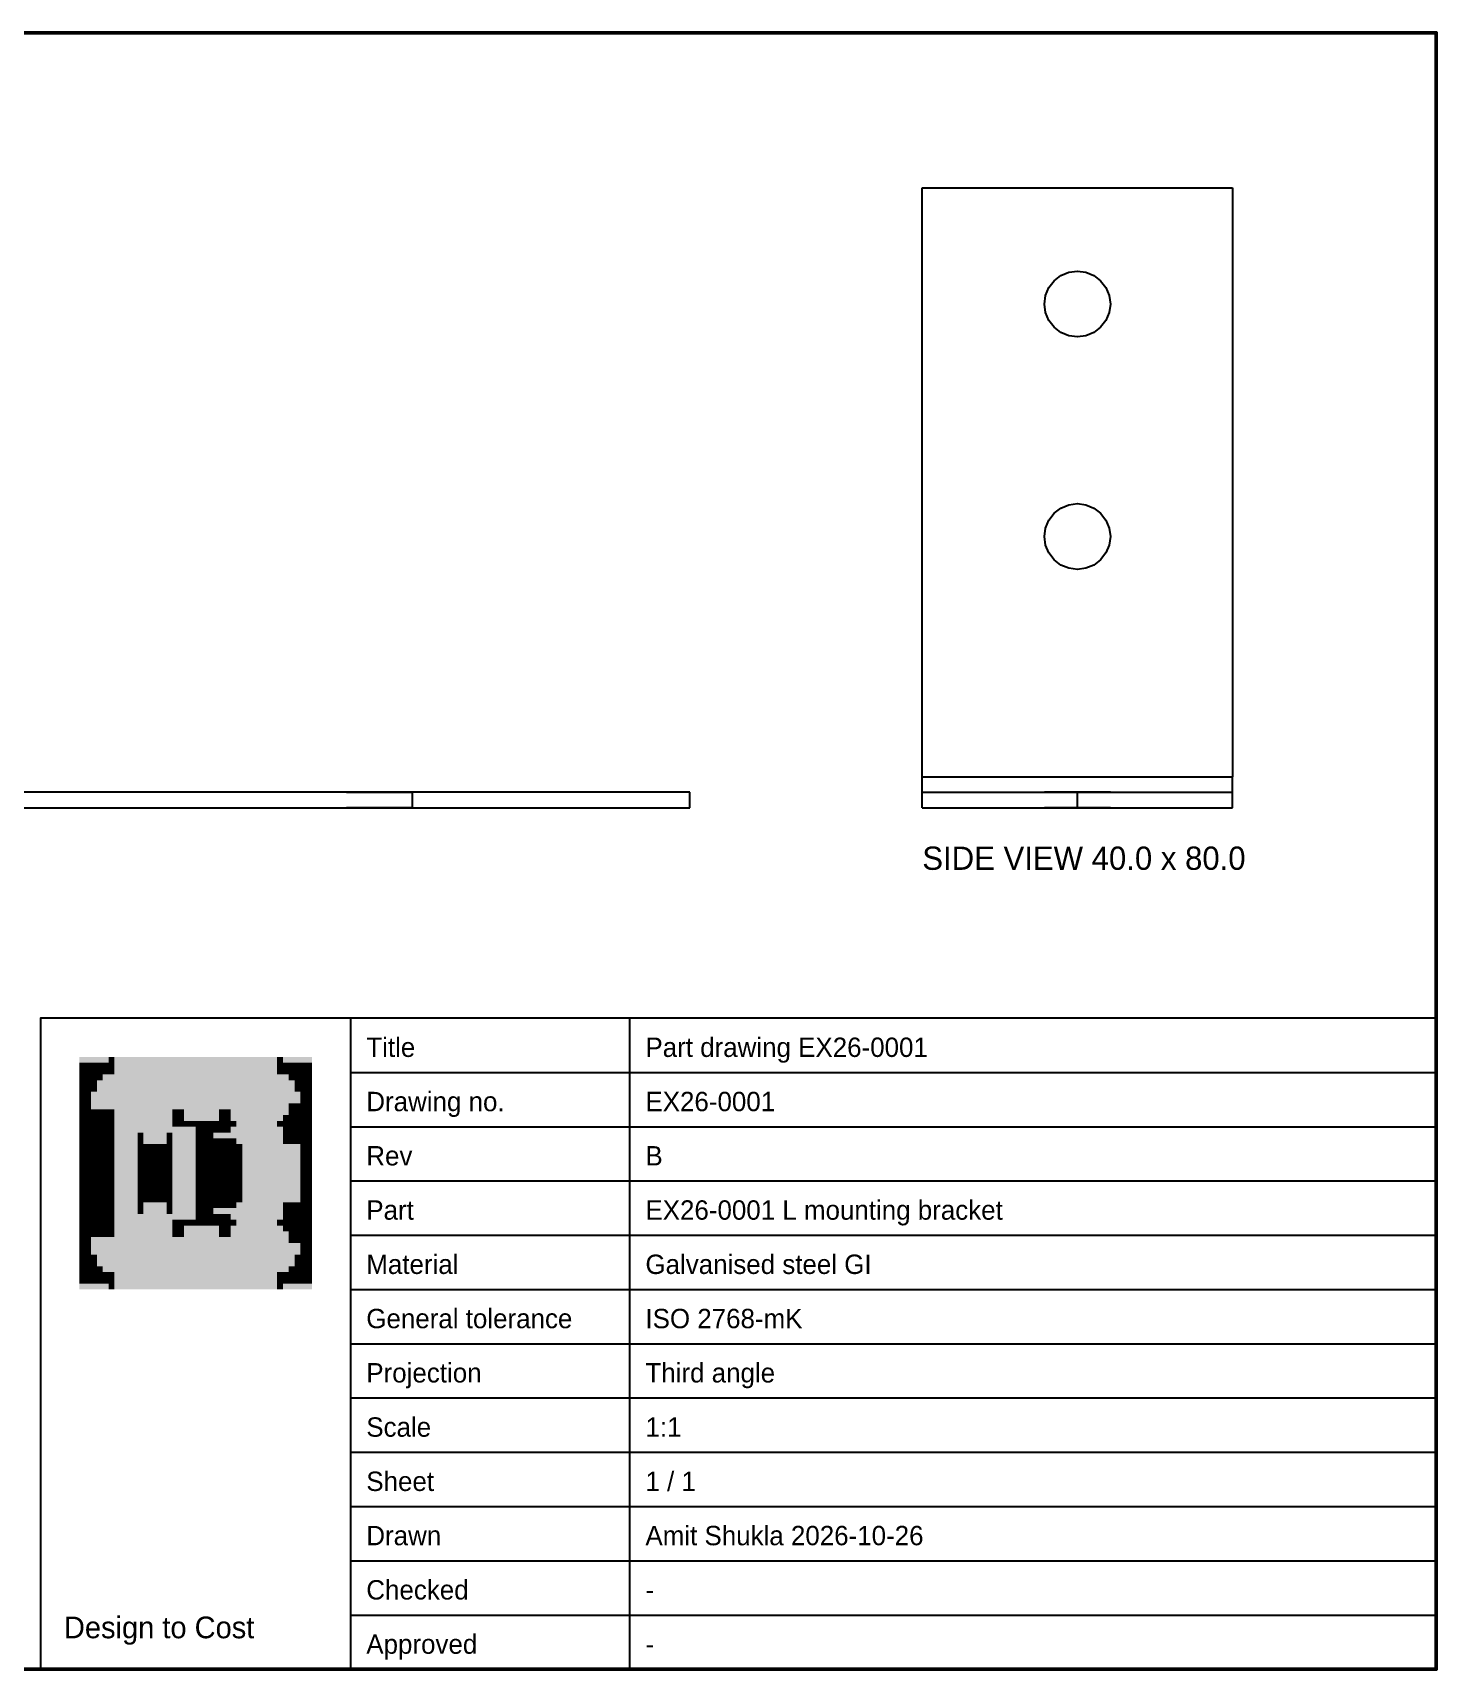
# Model space of a CAD drawing. Header units: metres. Extents: x -10 to 636, y -10 to 201.
# Drawn here: x 455.3 to 636.3, y -10 to 201.1 of the extents above; entities that cross this region are included whole.
import ezdxf

# ---------------------------------------------------------------- set-up
doc = ezdxf.new("R2010")
doc.units = ezdxf.units.M
for name, color, linetype in [('FRAME', 7, 'Continuous'), ('LOGO', 7, 'Continuous'), ('TEXT', 5, 'Continuous'), ('TITLE', 7, 'Continuous'), ('VIEWS', 7, 'Continuous')]:
    doc.layers.add(name, color=color, linetype=linetype)

msp = doc.modelspace()

# ---------------------------------------------------------------- hatches: boundary and pattern name
at = {"layer": 'LOGO', "true_color": 0xfbfbfa}
for points in [[(461.29, 68.25), (465.04, 68.25), (465.04, 69), (461.29, 69)], [(461.29, 67.5), (463.54, 67.5), (463.54, 68.25), (461.29, 68.25)], [(487.54, 68.25), (491.29, 68.25), (491.29, 69), (487.54, 69)], [(489.04, 67.5), (491.29, 67.5), (491.29, 68.25), (489.04, 68.25)], [(461.29, 66.75), (462.79, 66.75), (462.79, 67.5), (461.29, 67.5)], [(461.29, 66), (462.04, 66), (462.04, 66.75), (461.29, 66.75)], [(461.29, 65.25), (462.04, 65.25), (462.04, 66), (461.29, 66)], [(489.79, 66.75), (491.29, 66.75), (491.29, 67.5), (489.79, 67.5)], [(490.54, 66), (491.29, 66), (491.29, 66.75), (490.54, 66.75)], [(490.54, 65.25), (491.29, 65.25), (491.29, 66), (490.54, 66)], [(465.79, 60.75), (473.29, 60.75), (473.29, 61.5), (465.79, 61.5)], [(465.79, 60), (473.29, 60), (473.29, 60.75), (465.79, 60.75)], [(465.79, 59.25), (473.29, 59.25), (473.29, 60), (465.79, 60)], [(465.79, 58.5), (468.79, 58.5), (468.79, 59.25), (465.79, 59.25)], [(473.29, 58.5), (476.29, 58.5), (476.29, 59.25), (473.29, 59.25)], [(465.79, 57.75), (468.79, 57.75), (468.79, 58.5), (465.79, 58.5)], [(465.79, 57), (468.79, 57), (468.79, 57.75), (465.79, 57.75)], [(473.29, 57.75), (476.29, 57.75), (476.29, 58.5), (473.29, 58.5)], [(473.29, 57), (476.29, 57), (476.29, 57.75), (473.29, 57.75)], [(465.79, 56.25), (468.79, 56.25), (468.79, 57), (465.79, 57)], [(465.79, 55.5), (468.79, 55.5), (468.79, 56.25), (465.79, 56.25)], [(465.79, 54.75), (468.79, 54.75), (468.79, 55.5), (465.79, 55.5)], [(473.29, 56.25), (476.29, 56.25), (476.29, 57), (473.29, 57)], [(473.29, 55.5), (476.29, 55.5), (476.29, 56.25), (473.29, 56.25)], [(473.29, 54.75), (476.29, 54.75), (476.29, 55.5), (473.29, 55.5)], [(465.79, 54), (468.79, 54), (468.79, 54.75), (465.79, 54.75)], [(465.79, 53.25), (468.79, 53.25), (468.79, 54), (465.79, 54)], [(465.79, 52.5), (468.79, 52.5), (468.79, 53.25), (465.79, 53.25)], [(473.29, 54), (476.29, 54), (476.29, 54.75), (473.29, 54.75)], [(473.29, 53.25), (476.29, 53.25), (476.29, 54), (473.29, 54)], [(473.29, 52.5), (476.29, 52.5), (476.29, 53.25), (473.29, 53.25)], [(465.79, 51.75), (468.79, 51.75), (468.79, 52.5), (465.79, 52.5)], [(465.79, 51), (468.79, 51), (468.79, 51.75), (465.79, 51.75)], [(465.79, 50.25), (468.79, 50.25), (468.79, 51), (465.79, 51)], [(473.29, 51.75), (476.29, 51.75), (476.29, 52.5), (473.29, 52.5)], [(473.29, 51), (476.29, 51), (476.29, 51.75), (473.29, 51.75)], [(473.29, 50.25), (476.29, 50.25), (476.29, 51), (473.29, 51)], [(465.79, 49.5), (468.79, 49.5), (468.79, 50.25), (465.79, 50.25)], [(465.79, 48.75), (468.79, 48.75), (468.79, 49.5), (465.79, 49.5)], [(465.79, 48), (473.29, 48), (473.29, 48.75), (465.79, 48.75)], [(473.29, 49.5), (476.29, 49.5), (476.29, 50.25), (473.29, 50.25)], [(473.29, 48.75), (476.29, 48.75), (476.29, 49.5), (473.29, 49.5)], [(465.79, 47.25), (473.29, 47.25), (473.29, 48), (465.79, 48)], [(465.79, 46.5), (473.29, 46.5), (473.29, 47.25), (465.79, 47.25)], [(461.29, 42), (462.04, 42), (462.04, 42.75), (461.29, 42.75)], [(490.54, 42), (491.29, 42), (491.29, 42.75), (490.54, 42.75)], [(461.29, 41.25), (462.04, 41.25), (462.04, 42), (461.29, 42)], [(461.29, 40.5), (462.79, 40.5), (462.79, 41.25), (461.29, 41.25)], [(461.29, 39.75), (463.54, 39.75), (463.54, 40.5), (461.29, 40.5)], [(489.04, 39.75), (491.29, 39.75), (491.29, 40.5), (489.04, 40.5)], [(489.79, 40.5), (491.29, 40.5), (491.29, 41.25), (489.79, 41.25)], [(490.54, 41.25), (491.29, 41.25), (491.29, 42), (490.54, 42)], [(461.29, 39), (465.04, 39), (465.04, 39.75), (461.29, 39.75)], [(487.54, 39), (491.29, 39), (491.29, 39.75), (487.54, 39.75)]]:
    msp.add_hatch(color=7, dxfattribs=at).paths.add_polyline_path(points)
at = {"layer": 'LOGO', "true_color": 0xcfa885}
for points in [[(463.54, 67.5), (464.29, 67.5), (464.29, 68.25), (463.54, 68.25)], [(465.04, 68.25), (465.79, 68.25), (465.79, 69), (465.04, 69)], [(486.79, 68.25), (487.54, 68.25), (487.54, 69), (486.79, 69)], [(488.29, 67.5), (489.04, 67.5), (489.04, 68.25), (488.29, 68.25)], [(462.04, 66), (462.79, 66), (462.79, 66.75), (462.04, 66.75)], [(462.79, 66.75), (463.54, 66.75), (463.54, 67.5), (462.79, 67.5)], [(489.04, 66.75), (489.79, 66.75), (489.79, 67.5), (489.04, 67.5)], [(489.79, 66), (490.54, 66), (490.54, 66.75), (489.79, 66.75)], [(461.29, 64.5), (462.04, 64.5), (462.04, 65.25), (461.29, 65.25)], [(490.54, 64.5), (491.29, 64.5), (491.29, 65.25), (490.54, 65.25)], [(465.79, 61.5), (473.29, 61.5), (473.29, 62.25), (465.79, 62.25)], [(480.79, 60.75), (487.54, 60.75), (487.54, 61.5), (480.79, 61.5)], [(468.79, 58.5), (469.54, 58.5), (469.54, 59.25), (468.79, 59.25)], [(472.54, 58.5), (473.29, 58.5), (473.29, 59.25), (472.54, 59.25)], [(480.79, 60), (481.54, 60), (481.54, 60.75), (480.79, 60.75)], [(480.79, 59.25), (487.54, 59.25), (487.54, 60), (480.79, 60)], [(486.79, 60), (487.54, 60), (487.54, 60.75), (486.79, 60.75)], [(478.54, 57.75), (480.79, 57.75), (480.79, 58.5), (478.54, 58.5)], [(478.54, 57), (479.29, 57), (479.29, 57.75), (478.54, 57.75)], [(480.04, 57), (480.79, 57), (480.79, 57.75), (480.04, 57.75)], [(478.54, 56.25), (479.29, 56.25), (479.29, 57), (478.54, 57)], [(478.54, 55.5), (479.29, 55.5), (479.29, 56.25), (478.54, 56.25)], [(478.54, 54.75), (479.29, 54.75), (479.29, 55.5), (478.54, 55.5)], [(480.04, 56.25), (480.79, 56.25), (480.79, 57), (480.04, 57)], [(480.04, 55.5), (480.79, 55.5), (480.79, 56.25), (480.04, 56.25)], [(480.04, 54.75), (480.79, 54.75), (480.79, 55.5), (480.04, 55.5)], [(478.54, 54), (479.29, 54), (479.29, 54.75), (478.54, 54.75)], [(478.54, 53.25), (479.29, 53.25), (479.29, 54), (478.54, 54)], [(478.54, 52.5), (479.29, 52.5), (479.29, 53.25), (478.54, 53.25)], [(480.04, 54), (480.79, 54), (480.79, 54.75), (480.04, 54.75)], [(480.04, 53.25), (480.79, 53.25), (480.79, 54), (480.04, 54)], [(480.04, 52.5), (480.79, 52.5), (480.79, 53.25), (480.04, 53.25)], [(478.54, 51.75), (479.29, 51.75), (479.29, 52.5), (478.54, 52.5)], [(478.54, 51), (479.29, 51), (479.29, 51.75), (478.54, 51.75)], [(478.54, 50.25), (479.29, 50.25), (479.29, 51), (478.54, 51)], [(480.04, 51.75), (480.79, 51.75), (480.79, 52.5), (480.04, 52.5)], [(480.04, 51), (480.79, 51), (480.79, 51.75), (480.04, 51.75)], [(480.04, 50.25), (480.79, 50.25), (480.79, 51), (480.04, 51)], [(468.79, 48.75), (469.54, 48.75), (469.54, 49.5), (468.79, 49.5)], [(472.54, 48.75), (473.29, 48.75), (473.29, 49.5), (472.54, 49.5)], [(478.54, 49.5), (480.79, 49.5), (480.79, 50.25), (478.54, 50.25)], [(480.79, 48), (487.54, 48), (487.54, 48.75), (480.79, 48.75)], [(465.79, 45.75), (473.29, 45.75), (473.29, 46.5), (465.79, 46.5)], [(480.79, 47.25), (481.54, 47.25), (481.54, 48), (480.79, 48)], [(480.79, 46.5), (487.54, 46.5), (487.54, 47.25), (480.79, 47.25)], [(486.79, 47.25), (487.54, 47.25), (487.54, 48), (486.79, 48)], [(461.29, 42.75), (462.04, 42.75), (462.04, 43.5), (461.29, 43.5)], [(490.54, 42.75), (491.29, 42.75), (491.29, 43.5), (490.54, 43.5)], [(462.04, 41.25), (462.79, 41.25), (462.79, 42), (462.04, 42)], [(462.79, 40.5), (463.54, 40.5), (463.54, 41.25), (462.79, 41.25)], [(463.54, 39.75), (464.29, 39.75), (464.29, 40.5), (463.54, 40.5)], [(488.29, 39.75), (489.04, 39.75), (489.04, 40.5), (488.29, 40.5)], [(489.04, 40.5), (489.79, 40.5), (489.79, 41.25), (489.04, 41.25)], [(489.79, 41.25), (490.54, 41.25), (490.54, 42), (489.79, 42)], [(465.04, 39), (465.79, 39), (465.79, 39.75), (465.04, 39.75)], [(486.79, 39), (487.54, 39), (487.54, 39.75), (486.79, 39.75)]]:
    msp.add_hatch(color=7, dxfattribs=at).paths.add_polyline_path(points)
at = {"layer": 'LOGO', "true_color": 0x7b5f47}
for points in [[(464.29, 67.5), (465.04, 67.5), (465.04, 68.25), (464.29, 68.25)], [(465.79, 68.25), (486.79, 68.25), (486.79, 69), (465.79, 69)], [(487.54, 67.5), (488.29, 67.5), (488.29, 68.25), (487.54, 68.25)], [(462.04, 65.25), (462.79, 65.25), (462.79, 66), (462.04, 66)], [(489.79, 65.25), (490.54, 65.25), (490.54, 66), (489.79, 66)], [(461.29, 63.75), (462.04, 63.75), (462.04, 64.5), (461.29, 64.5)], [(461.29, 63), (462.04, 63), (462.04, 63.75), (461.29, 63.75)], [(490.54, 63.75), (491.29, 63.75), (491.29, 64.5), (490.54, 64.5)], [(490.54, 63), (491.29, 63), (491.29, 63.75), (490.54, 63.75)], [(461.29, 62.25), (462.04, 62.25), (462.04, 63), (461.29, 63)], [(461.29, 61.5), (462.04, 61.5), (462.04, 62.25), (461.29, 62.25)], [(461.29, 60.75), (462.04, 60.75), (462.04, 61.5), (461.29, 61.5)], [(480.79, 61.5), (488.29, 61.5), (488.29, 62.25), (480.79, 62.25)], [(487.54, 60.75), (488.29, 60.75), (488.29, 61.5), (487.54, 61.5)], [(490.54, 62.25), (491.29, 62.25), (491.29, 63), (490.54, 63)], [(490.54, 61.5), (491.29, 61.5), (491.29, 62.25), (490.54, 62.25)], [(490.54, 60.75), (491.29, 60.75), (491.29, 61.5), (490.54, 61.5)], [(461.29, 60), (462.04, 60), (462.04, 60.75), (461.29, 60.75)], [(461.29, 59.25), (462.04, 59.25), (462.04, 60), (461.29, 60)], [(461.29, 58.5), (462.04, 58.5), (462.04, 59.25), (461.29, 59.25)], [(469.54, 58.5), (472.54, 58.5), (472.54, 59.25), (469.54, 59.25)], [(473.29, 59.25), (476.29, 59.25), (476.29, 60), (473.29, 60)], [(478.54, 58.5), (487.54, 58.5), (487.54, 59.25), (478.54, 59.25)], [(481.54, 60), (486.79, 60), (486.79, 60.75), (481.54, 60.75)], [(487.54, 60), (488.29, 60), (488.29, 60.75), (487.54, 60.75)], [(487.54, 59.25), (488.29, 59.25), (488.29, 60), (487.54, 60)], [(490.54, 60), (491.29, 60), (491.29, 60.75), (490.54, 60.75)], [(490.54, 59.25), (491.29, 59.25), (491.29, 60), (490.54, 60)], [(490.54, 58.5), (491.29, 58.5), (491.29, 59.25), (490.54, 59.25)], [(461.29, 57.75), (462.04, 57.75), (462.04, 58.5), (461.29, 58.5)], [(461.29, 57), (462.04, 57), (462.04, 57.75), (461.29, 57.75)], [(477.79, 57.75), (478.54, 57.75), (478.54, 58.5), (477.79, 58.5)], [(477.79, 57), (478.54, 57), (478.54, 57.75), (477.79, 57.75)], [(479.29, 57), (480.04, 57), (480.04, 57.75), (479.29, 57.75)], [(480.79, 57.75), (481.54, 57.75), (481.54, 58.5), (480.79, 58.5)], [(480.79, 57), (481.54, 57), (481.54, 57.75), (480.79, 57.75)], [(490.54, 57.75), (491.29, 57.75), (491.29, 58.5), (490.54, 58.5)], [(490.54, 57), (491.29, 57), (491.29, 57.75), (490.54, 57.75)], [(461.29, 56.25), (462.04, 56.25), (462.04, 57), (461.29, 57)], [(461.29, 55.5), (462.04, 55.5), (462.04, 56.25), (461.29, 56.25)], [(461.29, 54.75), (462.04, 54.75), (462.04, 55.5), (461.29, 55.5)], [(477.79, 56.25), (478.54, 56.25), (478.54, 57), (477.79, 57)], [(477.79, 55.5), (478.54, 55.5), (478.54, 56.25), (477.79, 56.25)], [(477.79, 54.75), (478.54, 54.75), (478.54, 55.5), (477.79, 55.5)], [(479.29, 56.25), (480.04, 56.25), (480.04, 57), (479.29, 57)], [(479.29, 55.5), (480.04, 55.5), (480.04, 56.25), (479.29, 56.25)], [(479.29, 54.75), (480.04, 54.75), (480.04, 55.5), (479.29, 55.5)], [(480.79, 56.25), (481.54, 56.25), (481.54, 57), (480.79, 57)], [(480.79, 55.5), (481.54, 55.5), (481.54, 56.25), (480.79, 56.25)], [(480.79, 54.75), (481.54, 54.75), (481.54, 55.5), (480.79, 55.5)], [(490.54, 56.25), (491.29, 56.25), (491.29, 57), (490.54, 57)], [(490.54, 55.5), (491.29, 55.5), (491.29, 56.25), (490.54, 56.25)], [(490.54, 54.75), (491.29, 54.75), (491.29, 55.5), (490.54, 55.5)], [(461.29, 54), (462.04, 54), (462.04, 54.75), (461.29, 54.75)], [(461.29, 53.25), (462.04, 53.25), (462.04, 54), (461.29, 54)], [(461.29, 52.5), (462.04, 52.5), (462.04, 53.25), (461.29, 53.25)], [(477.79, 54), (478.54, 54), (478.54, 54.75), (477.79, 54.75)], [(477.79, 53.25), (478.54, 53.25), (478.54, 54), (477.79, 54)], [(477.79, 52.5), (478.54, 52.5), (478.54, 53.25), (477.79, 53.25)], [(479.29, 54), (480.04, 54), (480.04, 54.75), (479.29, 54.75)], [(479.29, 53.25), (480.04, 53.25), (480.04, 54), (479.29, 54)], [(479.29, 52.5), (480.04, 52.5), (480.04, 53.25), (479.29, 53.25)], [(480.79, 54), (481.54, 54), (481.54, 54.75), (480.79, 54.75)], [(480.79, 53.25), (481.54, 53.25), (481.54, 54), (480.79, 54)], [(480.79, 52.5), (481.54, 52.5), (481.54, 53.25), (480.79, 53.25)], [(490.54, 54), (491.29, 54), (491.29, 54.75), (490.54, 54.75)], [(490.54, 53.25), (491.29, 53.25), (491.29, 54), (490.54, 54)], [(490.54, 52.5), (491.29, 52.5), (491.29, 53.25), (490.54, 53.25)], [(461.29, 51.75), (462.04, 51.75), (462.04, 52.5), (461.29, 52.5)], [(461.29, 51), (462.04, 51), (462.04, 51.75), (461.29, 51.75)], [(461.29, 50.25), (462.04, 50.25), (462.04, 51), (461.29, 51)], [(477.79, 51.75), (478.54, 51.75), (478.54, 52.5), (477.79, 52.5)], [(477.79, 51), (478.54, 51), (478.54, 51.75), (477.79, 51.75)], [(477.79, 50.25), (478.54, 50.25), (478.54, 51), (477.79, 51)], [(479.29, 51.75), (480.04, 51.75), (480.04, 52.5), (479.29, 52.5)], [(479.29, 51), (480.04, 51), (480.04, 51.75), (479.29, 51.75)], [(479.29, 50.25), (480.04, 50.25), (480.04, 51), (479.29, 51)], [(480.79, 51.75), (481.54, 51.75), (481.54, 52.5), (480.79, 52.5)], [(480.79, 51), (481.54, 51), (481.54, 51.75), (480.79, 51.75)], [(480.79, 50.25), (481.54, 50.25), (481.54, 51), (480.79, 51)], [(490.54, 51.75), (491.29, 51.75), (491.29, 52.5), (490.54, 52.5)], [(490.54, 51), (491.29, 51), (491.29, 51.75), (490.54, 51.75)], [(490.54, 50.25), (491.29, 50.25), (491.29, 51), (490.54, 51)], [(461.29, 49.5), (462.04, 49.5), (462.04, 50.25), (461.29, 50.25)], [(461.29, 48.75), (462.04, 48.75), (462.04, 49.5), (461.29, 49.5)], [(461.29, 48), (462.04, 48), (462.04, 48.75), (461.29, 48.75)], [(469.54, 48.75), (472.54, 48.75), (472.54, 49.5), (469.54, 49.5)], [(473.29, 48), (476.29, 48), (476.29, 48.75), (473.29, 48.75)], [(477.79, 49.5), (478.54, 49.5), (478.54, 50.25), (477.79, 50.25)], [(478.54, 48.75), (487.54, 48.75), (487.54, 49.5), (478.54, 49.5)], [(480.79, 49.5), (481.54, 49.5), (481.54, 50.25), (480.79, 50.25)], [(487.54, 48), (488.29, 48), (488.29, 48.75), (487.54, 48.75)], [(490.54, 49.5), (491.29, 49.5), (491.29, 50.25), (490.54, 50.25)], [(490.54, 48.75), (491.29, 48.75), (491.29, 49.5), (490.54, 49.5)], [(490.54, 48), (491.29, 48), (491.29, 48.75), (490.54, 48.75)], [(461.29, 47.25), (462.04, 47.25), (462.04, 48), (461.29, 48)], [(461.29, 46.5), (462.04, 46.5), (462.04, 47.25), (461.29, 47.25)], [(461.29, 45.75), (462.04, 45.75), (462.04, 46.5), (461.29, 46.5)], [(480.79, 45.75), (488.29, 45.75), (488.29, 46.5), (480.79, 46.5)], [(481.54, 47.25), (486.79, 47.25), (486.79, 48), (481.54, 48)], [(487.54, 47.25), (488.29, 47.25), (488.29, 48), (487.54, 48)], [(487.54, 46.5), (488.29, 46.5), (488.29, 47.25), (487.54, 47.25)], [(490.54, 47.25), (491.29, 47.25), (491.29, 48), (490.54, 48)], [(490.54, 46.5), (491.29, 46.5), (491.29, 47.25), (490.54, 47.25)], [(490.54, 45.75), (491.29, 45.75), (491.29, 46.5), (490.54, 46.5)], [(461.29, 45), (462.04, 45), (462.04, 45.75), (461.29, 45.75)], [(461.29, 44.25), (462.04, 44.25), (462.04, 45), (461.29, 45)], [(490.54, 45), (491.29, 45), (491.29, 45.75), (490.54, 45.75)], [(490.54, 44.25), (491.29, 44.25), (491.29, 45), (490.54, 45)], [(461.29, 43.5), (462.04, 43.5), (462.04, 44.25), (461.29, 44.25)], [(462.04, 42), (462.79, 42), (462.79, 42.75), (462.04, 42.75)], [(489.79, 42), (490.54, 42), (490.54, 42.75), (489.79, 42.75)], [(490.54, 43.5), (491.29, 43.5), (491.29, 44.25), (490.54, 44.25)], [(464.29, 39.75), (465.04, 39.75), (465.04, 40.5), (464.29, 40.5)], [(487.54, 39.75), (488.29, 39.75), (488.29, 40.5), (487.54, 40.5)], [(465.79, 39), (486.79, 39), (486.79, 39.75), (465.79, 39.75)]]:
    msp.add_hatch(color=7, dxfattribs=at).paths.add_polyline_path(points)
at = {"layer": 'LOGO', "true_color": 0x18212c}
for points in [[(465.04, 67.5), (465.79, 67.5), (465.79, 68.25), (465.04, 68.25)], [(486.79, 67.5), (487.54, 67.5), (487.54, 68.25), (486.79, 68.25)], [(462.04, 64.5), (462.79, 64.5), (462.79, 65.25), (462.04, 65.25)], [(489.79, 64.5), (490.54, 64.5), (490.54, 65.25), (489.79, 65.25)], [(473.29, 61.5), (474.04, 61.5), (474.04, 62.25), (473.29, 62.25)], [(473.29, 60.75), (474.04, 60.75), (474.04, 61.5), (473.29, 61.5)], [(473.29, 60), (474.04, 60), (474.04, 60.75), (473.29, 60.75)], [(476.29, 59.25), (477.04, 59.25), (477.04, 60), (476.29, 60)], [(476.29, 48), (477.04, 48), (477.04, 48.75), (476.29, 48.75)], [(473.29, 47.25), (474.04, 47.25), (474.04, 48), (473.29, 48)], [(473.29, 46.5), (474.04, 46.5), (474.04, 47.25), (473.29, 47.25)], [(473.29, 45.75), (474.04, 45.75), (474.04, 46.5), (473.29, 46.5)], [(462.04, 42.75), (462.79, 42.75), (462.79, 43.5), (462.04, 43.5)], [(489.79, 42.75), (490.54, 42.75), (490.54, 43.5), (489.79, 43.5)], [(465.04, 39.75), (465.79, 39.75), (465.79, 40.5), (465.04, 40.5)], [(486.79, 39.75), (487.54, 39.75), (487.54, 40.5), (486.79, 40.5)]]:
    msp.add_hatch(color=7, dxfattribs=at).paths.add_polyline_path(points)
at = {"layer": 'LOGO', "true_color": 0x121d28}
for points in [[(465.79, 67.5), (486.79, 67.5), (486.79, 68.25), (465.79, 68.25)], [(462.79, 65.25), (463.54, 65.25), (463.54, 66), (462.79, 66)], [(463.54, 66), (464.29, 66), (464.29, 66.75), (463.54, 66.75)], [(464.29, 66.75), (465.04, 66.75), (465.04, 67.5), (464.29, 67.5)], [(487.54, 66.75), (488.29, 66.75), (488.29, 67.5), (487.54, 67.5)], [(488.29, 66), (489.04, 66), (489.04, 66.75), (488.29, 66.75)], [(489.04, 65.25), (489.79, 65.25), (489.79, 66), (489.04, 66)], [(462.04, 63.75), (462.79, 63.75), (462.79, 64.5), (462.04, 64.5)], [(462.04, 63), (462.79, 63), (462.79, 63.75), (462.04, 63.75)], [(489.79, 63.75), (490.54, 63.75), (490.54, 64.5), (489.79, 64.5)], [(489.79, 63), (490.54, 63), (490.54, 63.75), (489.79, 63.75)], [(462.04, 62.25), (462.79, 62.25), (462.79, 63), (462.04, 63)], [(462.04, 61.5), (462.79, 61.5), (462.79, 62.25), (462.04, 62.25)], [(462.04, 60.75), (462.79, 60.75), (462.79, 61.5), (462.04, 61.5)], [(465.79, 62.25), (473.29, 62.25), (473.29, 63), (465.79, 63)], [(479.29, 60.75), (480.04, 60.75), (480.04, 61.5), (479.29, 61.5)], [(488.29, 60.75), (489.04, 60.75), (489.04, 61.5), (488.29, 61.5)], [(489.79, 62.25), (490.54, 62.25), (490.54, 63), (489.79, 63)], [(489.79, 61.5), (490.54, 61.5), (490.54, 62.25), (489.79, 62.25)], [(489.79, 60.75), (490.54, 60.75), (490.54, 61.5), (489.79, 61.5)], [(462.04, 60), (462.79, 60), (462.79, 60.75), (462.04, 60.75)], [(462.04, 59.25), (462.79, 59.25), (462.79, 60), (462.04, 60)], [(462.04, 58.5), (462.79, 58.5), (462.79, 59.25), (462.04, 59.25)], [(474.04, 60), (476.29, 60), (476.29, 60.75), (474.04, 60.75)], [(477.04, 58.5), (477.79, 58.5), (477.79, 59.25), (477.04, 59.25)], [(478.54, 59.25), (480.04, 59.25), (480.04, 60), (478.54, 60)], [(479.29, 60), (480.04, 60), (480.04, 60.75), (479.29, 60.75)], [(488.29, 60), (489.04, 60), (489.04, 60.75), (488.29, 60.75)], [(488.29, 59.25), (489.04, 59.25), (489.04, 60), (488.29, 60)], [(489.79, 60), (490.54, 60), (490.54, 60.75), (489.79, 60.75)], [(489.79, 59.25), (490.54, 59.25), (490.54, 60), (489.79, 60)], [(489.79, 58.5), (490.54, 58.5), (490.54, 59.25), (489.79, 59.25)], [(462.04, 57.75), (462.79, 57.75), (462.79, 58.5), (462.04, 58.5)], [(462.04, 57), (462.79, 57), (462.79, 57.75), (462.04, 57.75)], [(469.54, 57.75), (472.54, 57.75), (472.54, 58.5), (469.54, 58.5)], [(469.54, 57), (470.29, 57), (470.29, 57.75), (469.54, 57.75)], [(471.79, 57), (472.54, 57), (472.54, 57.75), (471.79, 57.75)], [(477.04, 57.75), (477.79, 57.75), (477.79, 58.5), (477.04, 58.5)], [(477.04, 57), (477.79, 57), (477.79, 57.75), (477.04, 57.75)], [(481.54, 57.75), (487.54, 57.75), (487.54, 58.5), (481.54, 58.5)], [(481.54, 57), (482.29, 57), (482.29, 57.75), (481.54, 57.75)], [(489.79, 57.75), (490.54, 57.75), (490.54, 58.5), (489.79, 58.5)], [(489.79, 57), (490.54, 57), (490.54, 57.75), (489.79, 57.75)], [(462.04, 56.25), (462.79, 56.25), (462.79, 57), (462.04, 57)], [(462.04, 55.5), (462.79, 55.5), (462.79, 56.25), (462.04, 56.25)], [(462.04, 54.75), (462.79, 54.75), (462.79, 55.5), (462.04, 55.5)], [(469.54, 56.25), (470.29, 56.25), (470.29, 57), (469.54, 57)], [(469.54, 55.5), (470.29, 55.5), (470.29, 56.25), (469.54, 56.25)], [(469.54, 54.75), (470.29, 54.75), (470.29, 55.5), (469.54, 55.5)], [(471.79, 56.25), (472.54, 56.25), (472.54, 57), (471.79, 57)], [(471.79, 55.5), (472.54, 55.5), (472.54, 56.25), (471.79, 56.25)], [(471.79, 54.75), (472.54, 54.75), (472.54, 55.5), (471.79, 55.5)], [(477.04, 56.25), (477.79, 56.25), (477.79, 57), (477.04, 57)], [(477.04, 55.5), (477.79, 55.5), (477.79, 56.25), (477.04, 56.25)], [(477.04, 54.75), (477.79, 54.75), (477.79, 55.5), (477.04, 55.5)], [(481.54, 56.25), (482.29, 56.25), (482.29, 57), (481.54, 57)], [(481.54, 55.5), (482.29, 55.5), (482.29, 56.25), (481.54, 56.25)], [(481.54, 54.75), (482.29, 54.75), (482.29, 55.5), (481.54, 55.5)], [(489.79, 56.25), (490.54, 56.25), (490.54, 57), (489.79, 57)], [(489.79, 55.5), (490.54, 55.5), (490.54, 56.25), (489.79, 56.25)], [(489.79, 54.75), (490.54, 54.75), (490.54, 55.5), (489.79, 55.5)], [(462.04, 54), (462.79, 54), (462.79, 54.75), (462.04, 54.75)], [(462.04, 53.25), (462.79, 53.25), (462.79, 54), (462.04, 54)], [(462.04, 52.5), (462.79, 52.5), (462.79, 53.25), (462.04, 53.25)], [(469.54, 54), (470.29, 54), (470.29, 54.75), (469.54, 54.75)], [(469.54, 53.25), (470.29, 53.25), (470.29, 54), (469.54, 54)], [(469.54, 52.5), (470.29, 52.5), (470.29, 53.25), (469.54, 53.25)], [(471.79, 54), (472.54, 54), (472.54, 54.75), (471.79, 54.75)], [(471.79, 53.25), (472.54, 53.25), (472.54, 54), (471.79, 54)], [(471.79, 52.5), (472.54, 52.5), (472.54, 53.25), (471.79, 53.25)], [(477.04, 54), (477.79, 54), (477.79, 54.75), (477.04, 54.75)], [(477.04, 53.25), (477.79, 53.25), (477.79, 54), (477.04, 54)], [(477.04, 52.5), (477.79, 52.5), (477.79, 53.25), (477.04, 53.25)], [(481.54, 54), (482.29, 54), (482.29, 54.75), (481.54, 54.75)], [(481.54, 53.25), (482.29, 53.25), (482.29, 54), (481.54, 54)], [(481.54, 52.5), (482.29, 52.5), (482.29, 53.25), (481.54, 53.25)], [(489.79, 54), (490.54, 54), (490.54, 54.75), (489.79, 54.75)], [(489.79, 53.25), (490.54, 53.25), (490.54, 54), (489.79, 54)], [(489.79, 52.5), (490.54, 52.5), (490.54, 53.25), (489.79, 53.25)], [(462.04, 51.75), (462.79, 51.75), (462.79, 52.5), (462.04, 52.5)], [(462.04, 51), (462.79, 51), (462.79, 51.75), (462.04, 51.75)], [(462.04, 50.25), (462.79, 50.25), (462.79, 51), (462.04, 51)], [(469.54, 51.75), (470.29, 51.75), (470.29, 52.5), (469.54, 52.5)], [(469.54, 51), (470.29, 51), (470.29, 51.75), (469.54, 51.75)], [(469.54, 50.25), (470.29, 50.25), (470.29, 51), (469.54, 51)], [(471.79, 51.75), (472.54, 51.75), (472.54, 52.5), (471.79, 52.5)], [(471.79, 51), (472.54, 51), (472.54, 51.75), (471.79, 51.75)], [(471.79, 50.25), (472.54, 50.25), (472.54, 51), (471.79, 51)], [(477.04, 51.75), (477.79, 51.75), (477.79, 52.5), (477.04, 52.5)], [(477.04, 51), (477.79, 51), (477.79, 51.75), (477.04, 51.75)], [(477.04, 50.25), (477.79, 50.25), (477.79, 51), (477.04, 51)], [(481.54, 51.75), (482.29, 51.75), (482.29, 52.5), (481.54, 52.5)], [(481.54, 51), (482.29, 51), (482.29, 51.75), (481.54, 51.75)], [(481.54, 50.25), (482.29, 50.25), (482.29, 51), (481.54, 51)], [(489.79, 51.75), (490.54, 51.75), (490.54, 52.5), (489.79, 52.5)], [(489.79, 51), (490.54, 51), (490.54, 51.75), (489.79, 51.75)], [(489.79, 50.25), (490.54, 50.25), (490.54, 51), (489.79, 51)], [(462.04, 49.5), (462.79, 49.5), (462.79, 50.25), (462.04, 50.25)], [(462.04, 48.75), (462.79, 48.75), (462.79, 49.5), (462.04, 49.5)], [(462.04, 48), (462.79, 48), (462.79, 48.75), (462.04, 48.75)], [(469.54, 49.5), (472.54, 49.5), (472.54, 50.25), (469.54, 50.25)], [(477.04, 49.5), (477.79, 49.5), (477.79, 50.25), (477.04, 50.25)], [(477.04, 48.75), (477.79, 48.75), (477.79, 49.5), (477.04, 49.5)], [(478.54, 48), (480.04, 48), (480.04, 48.75), (478.54, 48.75)], [(481.54, 49.5), (487.54, 49.5), (487.54, 50.25), (481.54, 50.25)], [(488.29, 48), (489.04, 48), (489.04, 48.75), (488.29, 48.75)], [(489.79, 49.5), (490.54, 49.5), (490.54, 50.25), (489.79, 50.25)], [(489.79, 48.75), (490.54, 48.75), (490.54, 49.5), (489.79, 49.5)], [(489.79, 48), (490.54, 48), (490.54, 48.75), (489.79, 48.75)], [(462.04, 47.25), (462.79, 47.25), (462.79, 48), (462.04, 48)], [(462.04, 46.5), (462.79, 46.5), (462.79, 47.25), (462.04, 47.25)], [(462.04, 45.75), (462.79, 45.75), (462.79, 46.5), (462.04, 46.5)], [(474.04, 47.25), (476.29, 47.25), (476.29, 48), (474.04, 48)], [(479.29, 47.25), (480.04, 47.25), (480.04, 48), (479.29, 48)], [(479.29, 46.5), (480.04, 46.5), (480.04, 47.25), (479.29, 47.25)], [(488.29, 47.25), (489.04, 47.25), (489.04, 48), (488.29, 48)], [(488.29, 46.5), (489.04, 46.5), (489.04, 47.25), (488.29, 47.25)], [(489.79, 47.25), (490.54, 47.25), (490.54, 48), (489.79, 48)], [(489.79, 46.5), (490.54, 46.5), (490.54, 47.25), (489.79, 47.25)], [(489.79, 45.75), (490.54, 45.75), (490.54, 46.5), (489.79, 46.5)], [(462.04, 45), (462.79, 45), (462.79, 45.75), (462.04, 45.75)], [(462.04, 44.25), (462.79, 44.25), (462.79, 45), (462.04, 45)], [(465.79, 45), (473.29, 45), (473.29, 45.75), (465.79, 45.75)], [(489.79, 45), (490.54, 45), (490.54, 45.75), (489.79, 45.75)], [(489.79, 44.25), (490.54, 44.25), (490.54, 45), (489.79, 45)], [(462.04, 43.5), (462.79, 43.5), (462.79, 44.25), (462.04, 44.25)], [(462.79, 42), (463.54, 42), (463.54, 42.75), (462.79, 42.75)], [(489.04, 42), (489.79, 42), (489.79, 42.75), (489.04, 42.75)], [(489.79, 43.5), (490.54, 43.5), (490.54, 44.25), (489.79, 44.25)], [(463.54, 41.25), (464.29, 41.25), (464.29, 42), (463.54, 42)], [(464.29, 40.5), (465.04, 40.5), (465.04, 41.25), (464.29, 41.25)], [(465.79, 39.75), (486.79, 39.75), (486.79, 40.5), (465.79, 40.5)], [(487.54, 40.5), (488.29, 40.5), (488.29, 41.25), (487.54, 41.25)], [(488.29, 41.25), (489.04, 41.25), (489.04, 42), (488.29, 42)]]:
    msp.add_hatch(color=7, dxfattribs=at).paths.add_polyline_path(points)
at = {"layer": 'LOGO', "true_color": 0x33383e}
for points in [[(462.79, 66), (463.54, 66), (463.54, 66.75), (462.79, 66.75)], [(463.54, 66.75), (464.29, 66.75), (464.29, 67.5), (463.54, 67.5)], [(488.29, 66.75), (489.04, 66.75), (489.04, 67.5), (488.29, 67.5)], [(489.04, 66), (489.79, 66), (489.79, 66.75), (489.04, 66.75)], [(465.04, 61.5), (465.79, 61.5), (465.79, 62.25), (465.04, 62.25)], [(465.04, 60.75), (465.79, 60.75), (465.79, 61.5), (465.04, 61.5)], [(480.04, 61.5), (480.79, 61.5), (480.79, 62.25), (480.04, 62.25)], [(480.04, 60.75), (480.79, 60.75), (480.79, 61.5), (480.04, 61.5)], [(465.04, 60), (465.79, 60), (465.79, 60.75), (465.04, 60.75)], [(465.04, 59.25), (465.79, 59.25), (465.79, 60), (465.04, 60)], [(465.04, 58.5), (465.79, 58.5), (465.79, 59.25), (465.04, 59.25)], [(476.29, 58.5), (477.04, 58.5), (477.04, 59.25), (476.29, 59.25)], [(477.79, 58.5), (478.54, 58.5), (478.54, 59.25), (477.79, 59.25)], [(480.04, 60), (480.79, 60), (480.79, 60.75), (480.04, 60.75)], [(480.04, 59.25), (480.79, 59.25), (480.79, 60), (480.04, 60)], [(487.54, 58.5), (488.29, 58.5), (488.29, 59.25), (487.54, 59.25)], [(465.04, 57.75), (465.79, 57.75), (465.79, 58.5), (465.04, 58.5)], [(465.04, 57), (465.79, 57), (465.79, 57.75), (465.04, 57.75)], [(468.79, 57.75), (469.54, 57.75), (469.54, 58.5), (468.79, 58.5)], [(468.79, 57), (469.54, 57), (469.54, 57.75), (468.79, 57.75)], [(472.54, 57.75), (473.29, 57.75), (473.29, 58.5), (472.54, 58.5)], [(472.54, 57), (473.29, 57), (473.29, 57.75), (472.54, 57.75)], [(476.29, 57.75), (477.04, 57.75), (477.04, 58.5), (476.29, 58.5)], [(476.29, 57), (477.04, 57), (477.04, 57.75), (476.29, 57.75)], [(465.04, 56.25), (465.79, 56.25), (465.79, 57), (465.04, 57)], [(465.04, 55.5), (465.79, 55.5), (465.79, 56.25), (465.04, 56.25)], [(465.04, 54.75), (465.79, 54.75), (465.79, 55.5), (465.04, 55.5)], [(468.79, 56.25), (469.54, 56.25), (469.54, 57), (468.79, 57)], [(468.79, 55.5), (469.54, 55.5), (469.54, 56.25), (468.79, 56.25)], [(468.79, 54.75), (469.54, 54.75), (469.54, 55.5), (468.79, 55.5)], [(472.54, 56.25), (473.29, 56.25), (473.29, 57), (472.54, 57)], [(472.54, 55.5), (473.29, 55.5), (473.29, 56.25), (472.54, 56.25)], [(472.54, 54.75), (473.29, 54.75), (473.29, 55.5), (472.54, 55.5)], [(476.29, 56.25), (477.04, 56.25), (477.04, 57), (476.29, 57)], [(476.29, 55.5), (477.04, 55.5), (477.04, 56.25), (476.29, 56.25)], [(476.29, 54.75), (477.04, 54.75), (477.04, 55.5), (476.29, 55.5)], [(465.04, 54), (465.79, 54), (465.79, 54.75), (465.04, 54.75)], [(465.04, 53.25), (465.79, 53.25), (465.79, 54), (465.04, 54)], [(465.04, 52.5), (465.79, 52.5), (465.79, 53.25), (465.04, 53.25)], [(468.79, 54), (469.54, 54), (469.54, 54.75), (468.79, 54.75)], [(468.79, 53.25), (469.54, 53.25), (469.54, 54), (468.79, 54)], [(468.79, 52.5), (469.54, 52.5), (469.54, 53.25), (468.79, 53.25)], [(472.54, 54), (473.29, 54), (473.29, 54.75), (472.54, 54.75)], [(472.54, 53.25), (473.29, 53.25), (473.29, 54), (472.54, 54)], [(472.54, 52.5), (473.29, 52.5), (473.29, 53.25), (472.54, 53.25)], [(476.29, 54), (477.04, 54), (477.04, 54.75), (476.29, 54.75)], [(476.29, 53.25), (477.04, 53.25), (477.04, 54), (476.29, 54)], [(476.29, 52.5), (477.04, 52.5), (477.04, 53.25), (476.29, 53.25)], [(465.04, 51.75), (465.79, 51.75), (465.79, 52.5), (465.04, 52.5)], [(465.04, 51), (465.79, 51), (465.79, 51.75), (465.04, 51.75)], [(465.04, 50.25), (465.79, 50.25), (465.79, 51), (465.04, 51)], [(468.79, 51.75), (469.54, 51.75), (469.54, 52.5), (468.79, 52.5)], [(468.79, 51), (469.54, 51), (469.54, 51.75), (468.79, 51.75)], [(468.79, 50.25), (469.54, 50.25), (469.54, 51), (468.79, 51)], [(472.54, 51.75), (473.29, 51.75), (473.29, 52.5), (472.54, 52.5)], [(472.54, 51), (473.29, 51), (473.29, 51.75), (472.54, 51.75)], [(472.54, 50.25), (473.29, 50.25), (473.29, 51), (472.54, 51)], [(476.29, 51.75), (477.04, 51.75), (477.04, 52.5), (476.29, 52.5)], [(476.29, 51), (477.04, 51), (477.04, 51.75), (476.29, 51.75)], [(476.29, 50.25), (477.04, 50.25), (477.04, 51), (476.29, 51)], [(465.04, 49.5), (465.79, 49.5), (465.79, 50.25), (465.04, 50.25)], [(465.04, 48.75), (465.79, 48.75), (465.79, 49.5), (465.04, 49.5)], [(465.04, 48), (465.79, 48), (465.79, 48.75), (465.04, 48.75)], [(468.79, 49.5), (469.54, 49.5), (469.54, 50.25), (468.79, 50.25)], [(472.54, 49.5), (473.29, 49.5), (473.29, 50.25), (472.54, 50.25)], [(476.29, 49.5), (477.04, 49.5), (477.04, 50.25), (476.29, 50.25)], [(476.29, 48.75), (477.04, 48.75), (477.04, 49.5), (476.29, 49.5)], [(477.79, 48.75), (478.54, 48.75), (478.54, 49.5), (477.79, 49.5)], [(480.04, 48), (480.79, 48), (480.79, 48.75), (480.04, 48.75)], [(487.54, 48.75), (488.29, 48.75), (488.29, 49.5), (487.54, 49.5)], [(465.04, 47.25), (465.79, 47.25), (465.79, 48), (465.04, 48)], [(465.04, 46.5), (465.79, 46.5), (465.79, 47.25), (465.04, 47.25)], [(465.04, 45.75), (465.79, 45.75), (465.79, 46.5), (465.04, 46.5)], [(480.04, 47.25), (480.79, 47.25), (480.79, 48), (480.04, 48)], [(480.04, 46.5), (480.79, 46.5), (480.79, 47.25), (480.04, 47.25)], [(480.04, 45.75), (480.79, 45.75), (480.79, 46.5), (480.04, 46.5)], [(462.79, 41.25), (463.54, 41.25), (463.54, 42), (462.79, 42)], [(463.54, 40.5), (464.29, 40.5), (464.29, 41.25), (463.54, 41.25)], [(488.29, 40.5), (489.04, 40.5), (489.04, 41.25), (488.29, 41.25)], [(489.04, 41.25), (489.79, 41.25), (489.79, 42), (489.04, 42)]]:
    msp.add_hatch(color=7, dxfattribs=at).paths.add_polyline_path(points)
at = {"layer": 'LOGO', "true_color": 0x17212b}
for points in [[(463.54, 65.25), (489.04, 65.25), (489.04, 66), (463.54, 66)], [(464.29, 66), (488.29, 66), (488.29, 66.75), (464.29, 66.75)], [(465.79, 66.75), (486.79, 66.75), (486.79, 67.5), (465.79, 67.5)], [(462.79, 63.75), (489.79, 63.75), (489.79, 64.5), (462.79, 64.5)], [(462.79, 63), (489.79, 63), (489.79, 63.75), (462.79, 63.75)], [(463.54, 64.5), (489.04, 64.5), (489.04, 65.25), (463.54, 65.25)], [(462.79, 62.25), (465.79, 62.25), (465.79, 63), (462.79, 63)], [(462.79, 61.5), (464.29, 61.5), (464.29, 62.25), (462.79, 62.25)], [(462.79, 60.75), (464.29, 60.75), (464.29, 61.5), (462.79, 61.5)], [(473.29, 62.25), (480.04, 62.25), (480.04, 63), (473.29, 63)], [(474.79, 61.5), (479.29, 61.5), (479.29, 62.25), (474.79, 62.25)], [(474.79, 60.75), (479.29, 60.75), (479.29, 61.5), (474.79, 61.5)], [(488.29, 62.25), (489.79, 62.25), (489.79, 63), (488.29, 63)], [(489.04, 61.5), (489.79, 61.5), (489.79, 62.25), (489.04, 62.25)], [(489.04, 60.75), (489.79, 60.75), (489.79, 61.5), (489.04, 61.5)], [(462.79, 60), (464.29, 60), (464.29, 60.75), (462.79, 60.75)], [(462.79, 59.25), (464.29, 59.25), (464.29, 60), (462.79, 60)], [(462.79, 58.5), (464.29, 58.5), (464.29, 59.25), (462.79, 59.25)], [(477.04, 60), (479.29, 60), (479.29, 60.75), (477.04, 60.75)], [(489.04, 60), (489.79, 60), (489.79, 60.75), (489.04, 60.75)], [(489.04, 59.25), (489.79, 59.25), (489.79, 60), (489.04, 60)], [(489.04, 58.5), (489.79, 58.5), (489.79, 59.25), (489.04, 59.25)], [(462.79, 57.75), (464.29, 57.75), (464.29, 58.5), (462.79, 58.5)], [(462.79, 57), (464.29, 57), (464.29, 57.75), (462.79, 57.75)], [(470.29, 57), (471.79, 57), (471.79, 57.75), (470.29, 57.75)], [(482.29, 57), (489.79, 57), (489.79, 57.75), (482.29, 57.75)], [(488.29, 57.75), (489.79, 57.75), (489.79, 58.5), (488.29, 58.5)], [(462.79, 56.25), (464.29, 56.25), (464.29, 57), (462.79, 57)], [(462.79, 55.5), (464.29, 55.5), (464.29, 56.25), (462.79, 56.25)], [(462.79, 54.75), (464.29, 54.75), (464.29, 55.5), (462.79, 55.5)], [(470.29, 56.25), (471.79, 56.25), (471.79, 57), (470.29, 57)], [(470.29, 55.5), (471.79, 55.5), (471.79, 56.25), (470.29, 56.25)], [(470.29, 54.75), (471.79, 54.75), (471.79, 55.5), (470.29, 55.5)], [(482.29, 56.25), (489.79, 56.25), (489.79, 57), (482.29, 57)], [(482.29, 55.5), (489.79, 55.5), (489.79, 56.25), (482.29, 56.25)], [(482.29, 54.75), (489.79, 54.75), (489.79, 55.5), (482.29, 55.5)], [(462.79, 54), (464.29, 54), (464.29, 54.75), (462.79, 54.75)], [(462.79, 53.25), (464.29, 53.25), (464.29, 54), (462.79, 54)], [(462.79, 52.5), (464.29, 52.5), (464.29, 53.25), (462.79, 53.25)], [(470.29, 54), (471.79, 54), (471.79, 54.75), (470.29, 54.75)], [(470.29, 53.25), (471.79, 53.25), (471.79, 54), (470.29, 54)], [(470.29, 52.5), (471.79, 52.5), (471.79, 53.25), (470.29, 53.25)], [(482.29, 54), (489.79, 54), (489.79, 54.75), (482.29, 54.75)], [(482.29, 53.25), (489.79, 53.25), (489.79, 54), (482.29, 54)], [(482.29, 52.5), (489.79, 52.5), (489.79, 53.25), (482.29, 53.25)], [(462.79, 51.75), (464.29, 51.75), (464.29, 52.5), (462.79, 52.5)], [(462.79, 51), (464.29, 51), (464.29, 51.75), (462.79, 51.75)], [(462.79, 50.25), (464.29, 50.25), (464.29, 51), (462.79, 51)], [(470.29, 51.75), (471.79, 51.75), (471.79, 52.5), (470.29, 52.5)], [(470.29, 51), (471.79, 51), (471.79, 51.75), (470.29, 51.75)], [(470.29, 50.25), (471.79, 50.25), (471.79, 51), (470.29, 51)], [(482.29, 51.75), (489.79, 51.75), (489.79, 52.5), (482.29, 52.5)], [(482.29, 51), (489.79, 51), (489.79, 51.75), (482.29, 51.75)], [(482.29, 50.25), (489.79, 50.25), (489.79, 51), (482.29, 51)], [(462.79, 49.5), (464.29, 49.5), (464.29, 50.25), (462.79, 50.25)], [(462.79, 48.75), (464.29, 48.75), (464.29, 49.5), (462.79, 49.5)], [(462.79, 48), (464.29, 48), (464.29, 48.75), (462.79, 48.75)], [(488.29, 49.5), (489.79, 49.5), (489.79, 50.25), (488.29, 50.25)], [(489.04, 48.75), (489.79, 48.75), (489.79, 49.5), (489.04, 49.5)], [(489.04, 48), (489.79, 48), (489.79, 48.75), (489.04, 48.75)], [(462.79, 47.25), (464.29, 47.25), (464.29, 48), (462.79, 48)], [(462.79, 46.5), (464.29, 46.5), (464.29, 47.25), (462.79, 47.25)], [(462.79, 45.75), (464.29, 45.75), (464.29, 46.5), (462.79, 46.5)], [(474.79, 46.5), (479.29, 46.5), (479.29, 47.25), (474.79, 47.25)], [(474.79, 45.75), (479.29, 45.75), (479.29, 46.5), (474.79, 46.5)], [(477.04, 47.25), (479.29, 47.25), (479.29, 48), (477.04, 48)], [(489.04, 47.25), (489.79, 47.25), (489.79, 48), (489.04, 48)], [(489.04, 46.5), (489.79, 46.5), (489.79, 47.25), (489.04, 47.25)], [(489.04, 45.75), (489.79, 45.75), (489.79, 46.5), (489.04, 46.5)], [(462.79, 45), (465.79, 45), (465.79, 45.75), (462.79, 45.75)], [(462.79, 44.25), (489.79, 44.25), (489.79, 45), (462.79, 45)], [(473.29, 45), (480.04, 45), (480.04, 45.75), (473.29, 45.75)], [(488.29, 45), (489.79, 45), (489.79, 45.75), (488.29, 45.75)], [(462.79, 43.5), (489.79, 43.5), (489.79, 44.25), (462.79, 44.25)], [(463.54, 42.75), (489.04, 42.75), (489.04, 43.5), (463.54, 43.5)], [(463.54, 42), (489.04, 42), (489.04, 42.75), (463.54, 42.75)], [(464.29, 41.25), (488.29, 41.25), (488.29, 42), (464.29, 42)], [(465.79, 40.5), (486.79, 40.5), (486.79, 41.25), (465.79, 41.25)]]:
    msp.add_hatch(color=7, dxfattribs=at).paths.add_polyline_path(points)
at = {"layer": 'LOGO', "true_color": 0x16212b}
for points in [[(465.04, 66.75), (465.79, 66.75), (465.79, 67.5), (465.04, 67.5)], [(486.79, 66.75), (487.54, 66.75), (487.54, 67.5), (486.79, 67.5)], [(462.79, 64.5), (463.54, 64.5), (463.54, 65.25), (462.79, 65.25)], [(489.04, 64.5), (489.79, 64.5), (489.79, 65.25), (489.04, 65.25)], [(464.29, 61.5), (465.04, 61.5), (465.04, 62.25), (464.29, 62.25)], [(464.29, 60.75), (465.04, 60.75), (465.04, 61.5), (464.29, 61.5)], [(474.04, 61.5), (474.79, 61.5), (474.79, 62.25), (474.04, 62.25)], [(474.04, 60.75), (474.79, 60.75), (474.79, 61.5), (474.04, 61.5)], [(479.29, 61.5), (480.04, 61.5), (480.04, 62.25), (479.29, 62.25)], [(480.04, 62.25), (488.29, 62.25), (488.29, 63), (480.04, 63)], [(488.29, 61.5), (489.04, 61.5), (489.04, 62.25), (488.29, 62.25)], [(464.29, 60), (465.04, 60), (465.04, 60.75), (464.29, 60.75)], [(464.29, 59.25), (465.04, 59.25), (465.04, 60), (464.29, 60)], [(464.29, 58.5), (465.04, 58.5), (465.04, 59.25), (464.29, 59.25)], [(476.29, 60), (477.04, 60), (477.04, 60.75), (476.29, 60.75)], [(477.04, 59.25), (478.54, 59.25), (478.54, 60), (477.04, 60)], [(488.29, 58.5), (489.04, 58.5), (489.04, 59.25), (488.29, 59.25)], [(464.29, 57.75), (465.04, 57.75), (465.04, 58.5), (464.29, 58.5)], [(464.29, 57), (465.04, 57), (465.04, 57.75), (464.29, 57.75)], [(487.54, 57.75), (488.29, 57.75), (488.29, 58.5), (487.54, 58.5)], [(464.29, 56.25), (465.04, 56.25), (465.04, 57), (464.29, 57)], [(464.29, 55.5), (465.04, 55.5), (465.04, 56.25), (464.29, 56.25)], [(464.29, 54.75), (465.04, 54.75), (465.04, 55.5), (464.29, 55.5)], [(464.29, 54), (465.04, 54), (465.04, 54.75), (464.29, 54.75)], [(464.29, 53.25), (465.04, 53.25), (465.04, 54), (464.29, 54)], [(464.29, 52.5), (465.04, 52.5), (465.04, 53.25), (464.29, 53.25)], [(464.29, 51.75), (465.04, 51.75), (465.04, 52.5), (464.29, 52.5)], [(464.29, 51), (465.04, 51), (465.04, 51.75), (464.29, 51.75)], [(464.29, 50.25), (465.04, 50.25), (465.04, 51), (464.29, 51)], [(464.29, 49.5), (465.04, 49.5), (465.04, 50.25), (464.29, 50.25)], [(464.29, 48.75), (465.04, 48.75), (465.04, 49.5), (464.29, 49.5)], [(464.29, 48), (465.04, 48), (465.04, 48.75), (464.29, 48.75)], [(477.04, 48), (478.54, 48), (478.54, 48.75), (477.04, 48.75)], [(487.54, 49.5), (488.29, 49.5), (488.29, 50.25), (487.54, 50.25)], [(488.29, 48.75), (489.04, 48.75), (489.04, 49.5), (488.29, 49.5)], [(464.29, 47.25), (465.04, 47.25), (465.04, 48), (464.29, 48)], [(464.29, 46.5), (465.04, 46.5), (465.04, 47.25), (464.29, 47.25)], [(464.29, 45.75), (465.04, 45.75), (465.04, 46.5), (464.29, 46.5)], [(474.04, 46.5), (474.79, 46.5), (474.79, 47.25), (474.04, 47.25)], [(474.04, 45.75), (474.79, 45.75), (474.79, 46.5), (474.04, 46.5)], [(476.29, 47.25), (477.04, 47.25), (477.04, 48), (476.29, 48)], [(479.29, 45.75), (480.04, 45.75), (480.04, 46.5), (479.29, 46.5)], [(488.29, 45.75), (489.04, 45.75), (489.04, 46.5), (488.29, 46.5)], [(480.04, 45), (488.29, 45), (488.29, 45.75), (480.04, 45.75)], [(462.79, 42.75), (463.54, 42.75), (463.54, 43.5), (462.79, 43.5)], [(489.04, 42.75), (489.79, 42.75), (489.79, 43.5), (489.04, 43.5)], [(465.04, 40.5), (465.79, 40.5), (465.79, 41.25), (465.04, 41.25)], [(486.79, 40.5), (487.54, 40.5), (487.54, 41.25), (486.79, 41.25)]]:
    msp.add_hatch(color=7, dxfattribs=at).paths.add_polyline_path(points)

# ---------------------------------------------------------------- linework, layer by layer
at = {"layer": 'FRAME', "lineweight": 50}
msp.add_lwpolyline([(-10, -10), (636.29, -10), (636.29, 201.14), (-10, 201.14), (-10, -10)], dxfattribs=at)
at = {"layer": 'TITLE'}
for p, q in [((496.29, -10), (496.29, 74)), ((532.29, -10), (532.29, 74)), ((496.29, 67), (636.29, 67)), ((496.29, 60), (636.29, 60)), ((496.29, 53), (636.29, 53)), ((496.29, 46), (636.29, 46)), ((496.29, 39), (636.29, 39)), ((496.29, 32), (636.29, 32)), ((496.29, 25), (636.29, 25)), ((496.29, 18), (636.29, 18)), ((496.29, 11), (636.29, 11)), ((496.29, 4), (636.29, 4)), ((496.29, -3), (636.29, -3)), ((496.29, -10), (636.29, -10))]:
    msp.add_line(p, q, dxfattribs=at)
msp.add_lwpolyline([(456.29, -10), (636.29, -10), (636.29, 74), (456.29, 74), (456.29, -10)], dxfattribs=at)
at = {"layer": 'VIEWS'}
for points in [[(570, 105.14), (570, 181.14)], [(570, 181.14), (610, 181.14)], [(610, 181.14), (610, 105.14)], [(594.25, 166.14), (594.11, 165.04), (593.68, 164.02), (593, 163.14), (592.12, 162.46), (591.1, 162.04), (590, 161.89), (588.9, 162.04), (587.88, 162.46), (587, 163.14), (586.32, 164.02), (585.89, 165.04), (585.75, 166.14), (585.89, 167.24), (586.32, 168.27), (587, 169.15), (587.88, 169.82), (588.9, 170.25), (590, 170.39), (591.1, 170.25), (592.12, 169.82), (593, 169.15), (593.68, 168.27), (594.11, 167.24), (594.25, 166.14)], [(594.25, 136.14), (594.11, 135.04), (593.68, 134.02), (593, 133.14), (592.12, 132.46), (591.1, 132.04), (590, 131.89), (588.9, 132.04), (587.88, 132.46), (587, 133.14), (586.32, 134.02), (585.89, 135.04), (585.75, 136.14), (585.89, 137.24), (586.32, 138.27), (587, 139.15), (587.88, 139.82), (588.9, 140.25), (590, 140.39), (591.1, 140.25), (592.12, 139.82), (593, 139.15), (593.68, 138.27), (594.11, 137.24), (594.25, 136.14)], [(570, 103.14), (570, 103.15), (570, 103.16), (570, 103.18), (570, 103.21), (570, 103.25), (570, 103.29), (570, 103.35), (570, 103.41), (570, 103.48), (570, 103.55), (570, 103.64), (570, 103.73), (570, 103.82), (570, 103.92), (570, 104.03), (570, 104.14), (570, 104.26), (570, 104.38), (570, 104.5), (570, 104.62), (570, 104.75), (570, 104.88), (570, 105.01), (570, 105.14)], [(570, 101.14), (570, 101.15), (570, 101.18), (570, 101.22), (570, 101.28), (570, 101.35), (570, 101.45), (570, 101.55), (570, 101.68), (570, 101.82), (570, 101.97), (570, 102.13), (570, 102.31), (570, 102.5), (570, 102.71), (570, 102.92), (570, 103.14), (570, 103.37), (570, 103.61), (570, 103.86), (570, 104.11), (570, 104.36), (570, 104.62), (570, 104.88), (570, 105.14)], [(570, 105.14), (610, 105.14)], [(610, 101.14), (610, 101.15), (610, 101.18), (610, 101.22), (610, 101.28), (610, 101.35), (610, 101.45), (610, 101.55), (610, 101.68), (610, 101.82), (610, 101.97), (610, 102.13), (610, 102.31), (610, 102.5), (610, 102.71), (610, 102.92), (610, 103.14), (610, 103.37), (610, 103.61), (610, 103.86), (610, 104.11), (610, 104.36), (610, 104.62), (610, 104.88), (610, 105.14)], [(610, 103.14), (610, 103.15), (610, 103.16), (610, 103.18), (610, 103.21), (610, 103.25), (610, 103.29), (610, 103.35), (610, 103.41), (610, 103.48), (610, 103.55), (610, 103.64), (610, 103.73), (610, 103.82), (610, 103.92), (610, 104.03), (610, 104.14), (610, 104.26), (610, 104.38), (610, 104.5), (610, 104.62), (610, 104.75), (610, 104.88), (610, 105.01), (610, 105.14)], [(540, 103.14), (294, 103.14)], [(504.25, 103.14), (504.11, 103.14), (503.68, 103.14), (503, 103.14), (502.12, 103.14), (501.1, 103.14), (500, 103.14), (498.9, 103.14), (497.88, 103.14), (497, 103.14), (496.32, 103.14), (495.89, 103.14), (495.75, 103.14), (495.89, 103.14), (496.32, 103.14), (497, 103.14), (497.88, 103.14), (498.9, 103.14), (500, 103.14), (501.1, 103.14), (502.12, 103.14), (503, 103.14), (503.68, 103.14), (504.11, 103.14), (504.25, 103.14)], [(504.25, 101.14), (504.25, 103.14)], [(540, 101.14), (540, 103.14)], [(570, 101.14), (570, 103.14)], [(570, 103.14), (610, 103.14)], [(590, 103.14), (588.9, 103.14), (587.88, 103.14), (587, 103.14), (586.32, 103.14), (585.89, 103.14), (585.75, 103.14), (585.89, 103.14), (586.32, 103.14), (587, 103.14), (587.88, 103.14), (588.9, 103.14), (590, 103.14), (591.1, 103.14), (592.12, 103.14), (593, 103.14), (593.68, 103.14), (594.11, 103.14), (594.25, 103.14), (594.11, 103.14), (593.68, 103.14), (593, 103.14), (592.12, 103.14), (591.1, 103.14), (590, 103.14)], [(590, 101.14), (590, 103.14)], [(610, 101.14), (610, 103.14)], [(294, 101.14), (540, 101.14)], [(504.25, 101.14), (504.11, 101.14), (503.68, 101.14), (503, 101.14), (502.12, 101.14), (501.1, 101.14), (500, 101.14), (498.9, 101.14), (497.88, 101.14), (497, 101.14), (496.32, 101.14), (495.89, 101.14), (495.75, 101.14), (495.89, 101.14), (496.32, 101.14), (497, 101.14), (497.88, 101.14), (498.9, 101.14), (500, 101.14), (501.1, 101.14), (502.12, 101.14), (503, 101.14), (503.68, 101.14), (504.11, 101.14), (504.25, 101.14)], [(570, 101.14), (610, 101.14)], [(590, 101.14), (588.9, 101.14), (587.88, 101.14), (587, 101.14), (586.32, 101.14), (585.89, 101.14), (585.75, 101.14), (585.89, 101.14), (586.32, 101.14), (587, 101.14), (587.88, 101.14), (588.9, 101.14), (590, 101.14), (591.1, 101.14), (592.12, 101.14), (593, 101.14), (593.68, 101.14), (594.11, 101.14), (594.25, 101.14), (594.11, 101.14), (593.68, 101.14), (593, 101.14), (592.12, 101.14), (591.1, 101.14), (590, 101.14)]]:
    msp.add_lwpolyline(points, dxfattribs=at)

# ---------------------------------------------------------------- texts
at = {"layer": 'TEXT'}
msp.add_text('SIDE VIEW 40.0 x 80.0', height=3, dxfattribs=at).set_placement((570, 93.14))
at = {"layer": 'TITLE'}
for s, height, p in [('Title', 2.5, (498.29, 69)), ('Part drawing EX26-0001', 2.5, (534.29, 69)), ('Drawing no.', 2.5, (498.29, 62)), ('EX26-0001', 2.5, (534.29, 62)), ('Rev', 2.5, (498.29, 55)), ('B', 2.5, (534.29, 55)), ('Part', 2.5, (498.29, 48)), ('EX26-0001 L mounting bracket', 2.5, (534.29, 48)), ('Material', 2.5, (498.29, 41)), ('Galvanised steel GI', 2.5, (534.29, 41)), ('General tolerance', 2.5, (498.29, 34)), ('ISO 2768-mK', 2.5, (534.29, 34)), ('Projection', 2.5, (498.29, 27)), ('Third angle', 2.5, (534.29, 27)), ('Scale', 2.5, (498.29, 20)), ('1:1', 2.5, (534.29, 20)), ('Sheet', 2.5, (498.29, 13)), ('1 / 1', 2.5, (534.29, 13)), ('Drawn', 2.5, (498.29, 6)), ('Amit Shukla 2026-10-26', 2.5, (534.29, 6)), ('Checked', 2.5, (498.29, -1)), ('-', 2.5, (534.29, -1)), ('Design to Cost', 2.8, (459.29, -6)), ('Approved', 2.5, (498.29, -8)), ('-', 2.5, (534.29, -8))]:
    msp.add_text(s, height=height, dxfattribs=at).set_placement(p)

doc.saveas('drawing.dxf')
